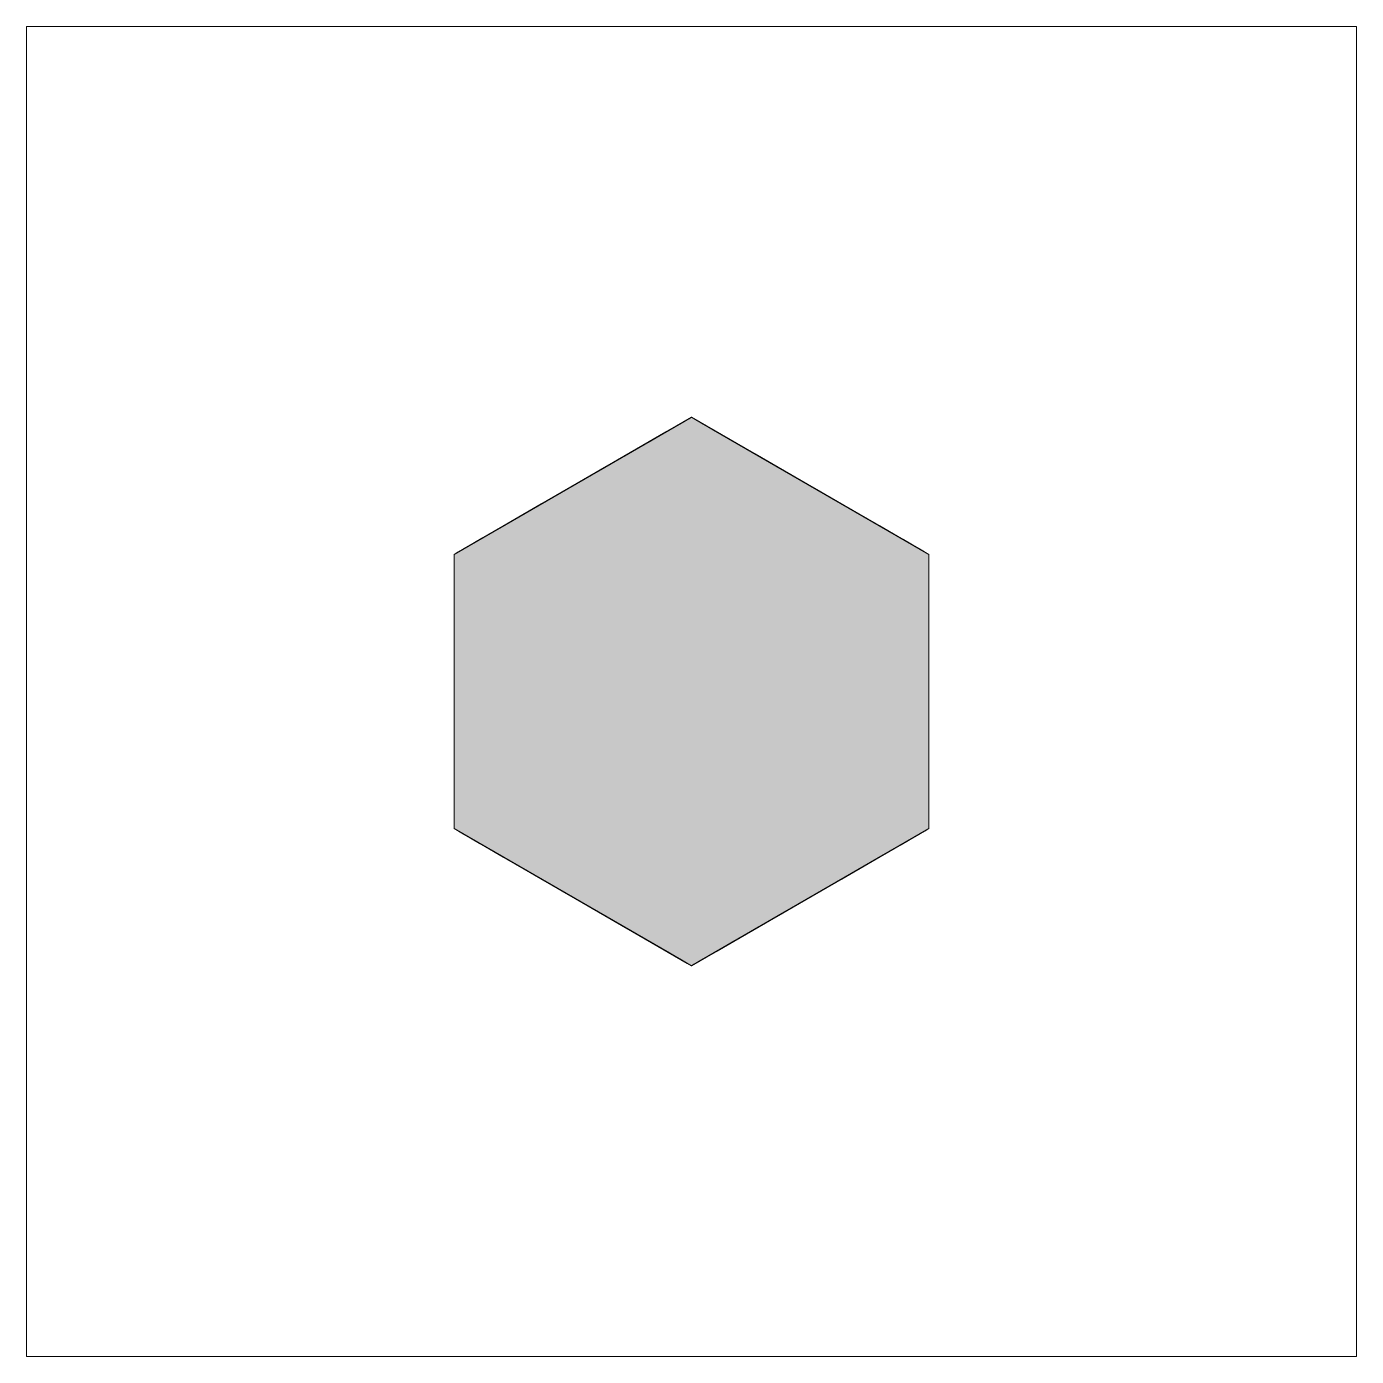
# Model space of a CAD drawing. Header units: inches. Extents: x 236 to 376, y 326 to 466.
import ezdxf

# ---------------------------------------------------------------- set-up
doc = ezdxf.new("R2010")
doc.units = ezdxf.units.IN
doc.header["$MEASUREMENT"] = 0
doc.layers.add('图层 1', color=7, linetype='Continuous')

# ---------------------------------------------------------------- blocks, each defined once
blk = doc.blocks.new('block 2')
at = {"layer": '图层 1'}
h = blk.add_hatch(color=7, dxfattribs=at)
h.dxf.hatch_style = 2
h.paths.add_polyline_path([(305.5, 425.37), (305.25, 425.22), (280.5, 410.93), (280.5, 382.07), (280.75, 381.92), (305.5, 367.63), (305.75, 367.78), (330.5, 382.07), (330.5, 410.93), (330.25, 411.08)])
at = {"layer": '图层 1', "lineweight": 0}
for points in [[(375.5, 466.5), (375.5, 326.5), (235.5, 326.5), (235.5, 466.5), (375.5, 466.5)], [(305.5, 425.37), (305.25, 425.22), (280.5, 410.93), (280.5, 382.07), (280.75, 381.92), (305.5, 367.63), (305.75, 367.78), (330.5, 382.07), (330.5, 410.93), (330.25, 411.08), (305.5, 425.37)]]:
    blk.add_lwpolyline(points, dxfattribs=at)
blk = doc.blocks.new('block 3')
at = {"layer": '图层 1'}
h = blk.add_hatch(color=7, dxfattribs=at)
h.dxf.hatch_style = 2
h.paths.add_polyline_path([(305.5, 425.37), (304.69, 424.9), (280.5, 410.93), (280.5, 382.07), (281.31, 381.6), (305.5, 367.63), (306.31, 368.1), (330.5, 382.07), (330.5, 410.93), (329.69, 411.4)])
at = {"layer": '图层 1', "lineweight": 0}
for points in [[(375.5, 466.5), (375.5, 326.5), (235.5, 326.5), (235.5, 466.5), (375.5, 466.5)], [(305.5, 425.37), (304.69, 424.9), (280.5, 410.93), (280.5, 382.07), (281.31, 381.6), (305.5, 367.63), (306.31, 368.1), (330.5, 382.07), (330.5, 410.93), (329.69, 411.4), (305.5, 425.37)]]:
    blk.add_lwpolyline(points, dxfattribs=at)
blk = doc.blocks.new('block 4')
at = {"layer": '图层 1'}
h = blk.add_hatch(color=7, dxfattribs=at)
h.dxf.hatch_style = 2
h.paths.add_polyline_path([(305.5, 425.37), (304.06, 424.54), (280.5, 410.93), (280.5, 382.07), (281.94, 381.24), (305.5, 367.63), (306.94, 368.46), (330.5, 382.07), (330.5, 410.93), (329.06, 411.76)])
at = {"layer": '图层 1', "lineweight": 0}
for points in [[(375.5, 466.5), (375.5, 326.5), (235.5, 326.5), (235.5, 466.5), (375.5, 466.5)], [(305.5, 425.37), (304.06, 424.54), (280.5, 410.93), (280.5, 382.07), (281.94, 381.24), (305.5, 367.63), (306.94, 368.46), (330.5, 382.07), (330.5, 410.93), (329.06, 411.76), (305.5, 425.37)]]:
    blk.add_lwpolyline(points, dxfattribs=at)
blk = doc.blocks.new('block 5')
at = {"layer": '图层 1'}
h = blk.add_hatch(color=7, dxfattribs=at)
h.dxf.hatch_style = 2
h.paths.add_polyline_path([(305.5, 425.37), (303.44, 424.18), (280.5, 410.93), (280.5, 382.07), (282.56, 380.88), (305.5, 367.63), (307.56, 368.82), (330.5, 382.07), (330.5, 410.93), (328.44, 412.12)])
at = {"layer": '图层 1', "lineweight": 0}
for points in [[(375.5, 466.5), (375.5, 326.5), (235.5, 326.5), (235.5, 466.5), (375.5, 466.5)], [(305.5, 425.37), (303.44, 424.18), (280.5, 410.93), (280.5, 382.07), (282.56, 380.88), (305.5, 367.63), (307.56, 368.82), (330.5, 382.07), (330.5, 410.93), (328.44, 412.12), (305.5, 425.37)]]:
    blk.add_lwpolyline(points, dxfattribs=at)
blk = doc.blocks.new('block 6')
at = {"layer": '图层 1'}
h = blk.add_hatch(color=7, dxfattribs=at)
h.dxf.hatch_style = 2
h.paths.add_polyline_path([(305.5, 425.37), (302.81, 423.82), (280.5, 410.93), (280.5, 382.07), (283.19, 380.51), (305.5, 367.63), (308.19, 369.18), (330.5, 382.07), (330.5, 410.93), (327.81, 412.49)])
at = {"layer": '图层 1', "lineweight": 0}
for points in [[(375.5, 466.5), (375.5, 326.5), (235.5, 326.5), (235.5, 466.5), (375.5, 466.5)], [(305.5, 425.37), (302.81, 423.82), (280.5, 410.93), (280.5, 382.07), (283.19, 380.51), (305.5, 367.63), (308.19, 369.18), (330.5, 382.07), (330.5, 410.93), (327.81, 412.49), (305.5, 425.37)]]:
    blk.add_lwpolyline(points, dxfattribs=at)
blk = doc.blocks.new('block 7')
at = {"layer": '图层 1'}
h = blk.add_hatch(color=7, dxfattribs=at)
h.dxf.hatch_style = 2
h.paths.add_polyline_path([(305.5, 425.37), (302.19, 423.46), (280.5, 410.93), (280.5, 382.07), (283.81, 380.15), (305.5, 367.63), (308.81, 369.54), (330.5, 382.07), (330.5, 410.93), (327.19, 412.85)])
at = {"layer": '图层 1', "lineweight": 0}
for points in [[(375.5, 466.5), (375.5, 326.5), (235.5, 326.5), (235.5, 466.5), (375.5, 466.5)], [(305.5, 425.37), (302.19, 423.46), (280.5, 410.93), (280.5, 382.07), (283.81, 380.15), (305.5, 367.63), (308.81, 369.54), (330.5, 382.07), (330.5, 410.93), (327.19, 412.85), (305.5, 425.37)]]:
    blk.add_lwpolyline(points, dxfattribs=at)
blk = doc.blocks.new('block 8')
at = {"layer": '图层 1'}
h = blk.add_hatch(color=7, dxfattribs=at)
h.dxf.hatch_style = 2
h.paths.add_polyline_path([(305.5, 425.37), (301.56, 423.09), (280.5, 410.93), (280.5, 382.07), (284.44, 379.79), (305.5, 367.63), (309.44, 369.91), (330.5, 382.07), (330.5, 410.93), (326.56, 413.21)])
at = {"layer": '图层 1', "lineweight": 0}
for points in [[(375.5, 466.5), (375.5, 326.5), (235.5, 326.5), (235.5, 466.5), (375.5, 466.5)], [(305.5, 425.37), (301.56, 423.09), (280.5, 410.93), (280.5, 382.07), (284.44, 379.79), (305.5, 367.63), (309.44, 369.91), (330.5, 382.07), (330.5, 410.93), (326.56, 413.21), (305.5, 425.37)]]:
    blk.add_lwpolyline(points, dxfattribs=at)
blk = doc.blocks.new('block 9')
at = {"layer": '图层 1'}
h = blk.add_hatch(color=7, dxfattribs=at)
h.dxf.hatch_style = 2
h.paths.add_polyline_path([(305.5, 425.37), (300.94, 422.73), (280.5, 410.93), (280.5, 382.07), (285.06, 379.43), (305.5, 367.63), (310.06, 370.27), (330.5, 382.07), (330.5, 410.93), (325.94, 413.57)])
at = {"layer": '图层 1', "lineweight": 0}
for points in [[(375.5, 466.5), (375.5, 326.5), (235.5, 326.5), (235.5, 466.5), (375.5, 466.5)], [(305.5, 425.37), (300.94, 422.73), (280.5, 410.93), (280.5, 382.07), (285.06, 379.43), (305.5, 367.63), (310.06, 370.27), (330.5, 382.07), (330.5, 410.93), (325.94, 413.57), (305.5, 425.37)]]:
    blk.add_lwpolyline(points, dxfattribs=at)
blk = doc.blocks.new('block 10')
at = {"layer": '图层 1'}
h = blk.add_hatch(color=7, dxfattribs=at)
h.dxf.hatch_style = 2
h.paths.add_polyline_path([(305.5, 425.37), (300.31, 422.37), (280.5, 410.93), (280.5, 382.07), (285.69, 379.07), (305.5, 367.63), (310.69, 370.63), (330.5, 382.07), (330.5, 410.93), (325.31, 413.93)])
at = {"layer": '图层 1', "lineweight": 0}
for points in [[(375.5, 466.5), (375.5, 326.5), (235.5, 326.5), (235.5, 466.5), (375.5, 466.5)], [(305.5, 425.37), (300.31, 422.37), (280.5, 410.93), (280.5, 382.07), (285.69, 379.07), (305.5, 367.63), (310.69, 370.63), (330.5, 382.07), (330.5, 410.93), (325.31, 413.93), (305.5, 425.37)]]:
    blk.add_lwpolyline(points, dxfattribs=at)
blk = doc.blocks.new('block 11')
at = {"layer": '图层 1'}
h = blk.add_hatch(color=7, dxfattribs=at)
h.dxf.hatch_style = 2
h.paths.add_polyline_path([(305.5, 425.37), (299.69, 422.01), (280.5, 410.93), (280.5, 382.07), (286.31, 378.71), (305.5, 367.63), (311.31, 370.99), (330.5, 382.07), (330.5, 410.93), (324.69, 414.29)])
at = {"layer": '图层 1', "lineweight": 0}
for points in [[(375.5, 466.5), (375.5, 326.5), (235.5, 326.5), (235.5, 466.5), (375.5, 466.5)], [(305.5, 425.37), (299.69, 422.01), (280.5, 410.93), (280.5, 382.07), (286.31, 378.71), (305.5, 367.63), (311.31, 370.99), (330.5, 382.07), (330.5, 410.93), (324.69, 414.29), (305.5, 425.37)]]:
    blk.add_lwpolyline(points, dxfattribs=at)
blk = doc.blocks.new('block 12')
at = {"layer": '图层 1'}
h = blk.add_hatch(color=7, dxfattribs=at)
h.dxf.hatch_style = 2
h.paths.add_polyline_path([(305.5, 425.37), (299.06, 421.65), (280.5, 410.93), (280.5, 382.07), (286.94, 378.35), (305.5, 367.63), (311.94, 371.35), (330.5, 382.07), (330.5, 410.93), (324.06, 414.65)])
at = {"layer": '图层 1', "lineweight": 0}
for points in [[(375.5, 466.5), (375.5, 326.5), (235.5, 326.5), (235.5, 466.5), (375.5, 466.5)], [(305.5, 425.37), (299.06, 421.65), (280.5, 410.93), (280.5, 382.07), (286.94, 378.35), (305.5, 367.63), (311.94, 371.35), (330.5, 382.07), (330.5, 410.93), (324.06, 414.65), (305.5, 425.37)]]:
    blk.add_lwpolyline(points, dxfattribs=at)
blk = doc.blocks.new('block 13')
at = {"layer": '图层 1'}
h = blk.add_hatch(color=7, dxfattribs=at)
h.dxf.hatch_style = 2
h.paths.add_polyline_path([(305.5, 425.37), (298.44, 421.29), (280.5, 410.93), (280.5, 382.07), (287.56, 377.99), (305.5, 367.63), (312.56, 371.71), (330.5, 382.07), (330.5, 410.93), (323.44, 415.01)])
at = {"layer": '图层 1', "lineweight": 0}
for points in [[(375.5, 466.5), (375.5, 326.5), (235.5, 326.5), (235.5, 466.5), (375.5, 466.5)], [(305.5, 425.37), (298.44, 421.29), (280.5, 410.93), (280.5, 382.07), (287.56, 377.99), (305.5, 367.63), (312.56, 371.71), (330.5, 382.07), (330.5, 410.93), (323.44, 415.01), (305.5, 425.37)]]:
    blk.add_lwpolyline(points, dxfattribs=at)
blk = doc.blocks.new('block 14')
at = {"layer": '图层 1'}
h = blk.add_hatch(color=7, dxfattribs=at)
h.dxf.hatch_style = 2
h.paths.add_polyline_path([(305.5, 425.37), (297.81, 420.93), (280.5, 410.93), (280.5, 382.07), (288.19, 377.63), (305.5, 367.63), (313.19, 372.07), (330.5, 382.07), (330.5, 410.93), (322.81, 415.37)])
at = {"layer": '图层 1', "lineweight": 0}
for points in [[(375.5, 466.5), (375.5, 326.5), (235.5, 326.5), (235.5, 466.5), (375.5, 466.5)], [(305.5, 425.37), (297.81, 420.93), (280.5, 410.93), (280.5, 382.07), (288.19, 377.63), (305.5, 367.63), (313.19, 372.07), (330.5, 382.07), (330.5, 410.93), (322.81, 415.37), (305.5, 425.37)]]:
    blk.add_lwpolyline(points, dxfattribs=at)
blk = doc.blocks.new('block 15')
at = {"layer": '图层 1'}
h = blk.add_hatch(color=7, dxfattribs=at)
h.dxf.hatch_style = 2
h.paths.add_polyline_path([(305.5, 425.37), (297.19, 420.57), (280.5, 410.93), (280.5, 382.07), (288.81, 377.27), (305.5, 367.63), (313.81, 372.43), (330.5, 382.07), (330.5, 410.93), (322.19, 415.73)])
at = {"layer": '图层 1', "lineweight": 0}
for points in [[(375.5, 466.5), (375.5, 326.5), (235.5, 326.5), (235.5, 466.5), (375.5, 466.5)], [(305.5, 425.37), (297.19, 420.57), (280.5, 410.93), (280.5, 382.07), (288.81, 377.27), (305.5, 367.63), (313.81, 372.43), (330.5, 382.07), (330.5, 410.93), (322.19, 415.73), (305.5, 425.37)]]:
    blk.add_lwpolyline(points, dxfattribs=at)
blk = doc.blocks.new('block 16')
at = {"layer": '图层 1'}
h = blk.add_hatch(color=7, dxfattribs=at)
h.dxf.hatch_style = 2
h.paths.add_polyline_path([(305.5, 425.37), (296.56, 420.21), (280.5, 410.93), (280.5, 382.07), (289.44, 376.91), (305.5, 367.63), (314.44, 372.79), (330.5, 382.07), (330.5, 410.93), (321.56, 416.09)])
at = {"layer": '图层 1', "lineweight": 0}
for points in [[(375.5, 466.5), (375.5, 326.5), (235.5, 326.5), (235.5, 466.5), (375.5, 466.5)], [(305.5, 425.37), (296.56, 420.21), (280.5, 410.93), (280.5, 382.07), (289.44, 376.91), (305.5, 367.63), (314.44, 372.79), (330.5, 382.07), (330.5, 410.93), (321.56, 416.09), (305.5, 425.37)]]:
    blk.add_lwpolyline(points, dxfattribs=at)
blk = doc.blocks.new('block 17')
at = {"layer": '图层 1'}
h = blk.add_hatch(color=7, dxfattribs=at)
h.dxf.hatch_style = 2
h.paths.add_polyline_path([(305.5, 425.37), (295.94, 419.85), (280.5, 410.93), (280.5, 382.07), (290.06, 376.54), (305.5, 367.63), (315.06, 373.15), (330.5, 382.07), (330.5, 410.93), (320.94, 416.45)])
at = {"layer": '图层 1', "lineweight": 0}
for points in [[(375.5, 466.5), (375.5, 326.5), (235.5, 326.5), (235.5, 466.5), (375.5, 466.5)], [(305.5, 425.37), (295.94, 419.85), (280.5, 410.93), (280.5, 382.07), (290.06, 376.54), (305.5, 367.63), (315.06, 373.15), (330.5, 382.07), (330.5, 410.93), (320.94, 416.45), (305.5, 425.37)]]:
    blk.add_lwpolyline(points, dxfattribs=at)
blk = doc.blocks.new('block 18')
at = {"layer": '图层 1'}
h = blk.add_hatch(color=7, dxfattribs=at)
h.dxf.hatch_style = 2
h.paths.add_polyline_path([(305.5, 425.37), (295.31, 419.49), (280.5, 410.93), (280.5, 382.07), (290.69, 376.18), (305.5, 367.63), (315.69, 373.51), (330.5, 382.07), (330.5, 410.93), (320.31, 416.82)])
at = {"layer": '图层 1', "lineweight": 0}
for points in [[(375.5, 466.5), (375.5, 326.5), (235.5, 326.5), (235.5, 466.5), (375.5, 466.5)], [(305.5, 425.37), (295.31, 419.49), (280.5, 410.93), (280.5, 382.07), (290.69, 376.18), (305.5, 367.63), (315.69, 373.51), (330.5, 382.07), (330.5, 410.93), (320.31, 416.82), (305.5, 425.37)]]:
    blk.add_lwpolyline(points, dxfattribs=at)
blk = doc.blocks.new('block 19')
at = {"layer": '图层 1'}
h = blk.add_hatch(color=7, dxfattribs=at)
h.dxf.hatch_style = 2
h.paths.add_polyline_path([(305.5, 425.37), (294.69, 419.12), (280.5, 410.93), (280.5, 382.07), (291.31, 375.82), (305.5, 367.63), (316.31, 373.88), (330.5, 382.07), (330.5, 410.93), (319.69, 417.18)])
at = {"layer": '图层 1', "lineweight": 0}
for points in [[(375.5, 466.5), (375.5, 326.5), (235.5, 326.5), (235.5, 466.5), (375.5, 466.5)], [(305.5, 425.37), (294.69, 419.12), (280.5, 410.93), (280.5, 382.07), (291.31, 375.82), (305.5, 367.63), (316.31, 373.88), (330.5, 382.07), (330.5, 410.93), (319.69, 417.18), (305.5, 425.37)]]:
    blk.add_lwpolyline(points, dxfattribs=at)
blk = doc.blocks.new('block 20')
at = {"layer": '图层 1'}
h = blk.add_hatch(color=7, dxfattribs=at)
h.dxf.hatch_style = 2
h.paths.add_polyline_path([(305.5, 425.37), (294.06, 418.76), (280.5, 410.93), (280.5, 382.07), (291.94, 375.46), (305.5, 367.63), (316.94, 374.24), (330.5, 382.07), (330.5, 410.93), (319.06, 417.54)])
at = {"layer": '图层 1', "lineweight": 0}
for points in [[(375.5, 466.5), (375.5, 326.5), (235.5, 326.5), (235.5, 466.5), (375.5, 466.5)], [(305.5, 425.37), (294.06, 418.76), (280.5, 410.93), (280.5, 382.07), (291.94, 375.46), (305.5, 367.63), (316.94, 374.24), (330.5, 382.07), (330.5, 410.93), (319.06, 417.54), (305.5, 425.37)]]:
    blk.add_lwpolyline(points, dxfattribs=at)
blk = doc.blocks.new('block 21')
at = {"layer": '图层 1'}
h = blk.add_hatch(color=7, dxfattribs=at)
h.dxf.hatch_style = 2
h.paths.add_polyline_path([(305.5, 425.37), (293.44, 418.4), (280.5, 410.93), (280.5, 382.07), (292.56, 375.1), (305.5, 367.63), (317.56, 374.6), (330.5, 382.07), (330.5, 410.93), (318.44, 417.9)])
at = {"layer": '图层 1', "lineweight": 0}
for points in [[(375.5, 466.5), (375.5, 326.5), (235.5, 326.5), (235.5, 466.5), (375.5, 466.5)], [(305.5, 425.37), (293.44, 418.4), (280.5, 410.93), (280.5, 382.07), (292.56, 375.1), (305.5, 367.63), (317.56, 374.6), (330.5, 382.07), (330.5, 410.93), (318.44, 417.9), (305.5, 425.37)]]:
    blk.add_lwpolyline(points, dxfattribs=at)
blk = doc.blocks.new('block 22')
at = {"layer": '图层 1'}
h = blk.add_hatch(color=7, dxfattribs=at)
h.dxf.hatch_style = 2
h.paths.add_polyline_path([(305.5, 425.37), (292.81, 418.04), (280.5, 410.93), (280.5, 382.07), (293.19, 374.74), (305.5, 367.63), (318.19, 374.96), (330.5, 382.07), (330.5, 410.93), (317.81, 418.26)])
at = {"layer": '图层 1', "lineweight": 0}
for points in [[(375.5, 466.5), (375.5, 326.5), (235.5, 326.5), (235.5, 466.5), (375.5, 466.5)], [(305.5, 425.37), (292.81, 418.04), (280.5, 410.93), (280.5, 382.07), (293.19, 374.74), (305.5, 367.63), (318.19, 374.96), (330.5, 382.07), (330.5, 410.93), (317.81, 418.26), (305.5, 425.37)]]:
    blk.add_lwpolyline(points, dxfattribs=at)
blk = doc.blocks.new('block 23')
at = {"layer": '图层 1'}
h = blk.add_hatch(color=7, dxfattribs=at)
h.dxf.hatch_style = 2
h.paths.add_polyline_path([(305.5, 425.37), (292.19, 417.68), (280.5, 410.93), (280.5, 382.07), (293.81, 374.38), (305.5, 367.63), (318.81, 375.32), (330.5, 382.07), (330.5, 410.93), (317.19, 418.62)])
at = {"layer": '图层 1', "lineweight": 0}
for points in [[(375.5, 466.5), (375.5, 326.5), (235.5, 326.5), (235.5, 466.5), (375.5, 466.5)], [(305.5, 425.37), (292.19, 417.68), (280.5, 410.93), (280.5, 382.07), (293.81, 374.38), (305.5, 367.63), (318.81, 375.32), (330.5, 382.07), (330.5, 410.93), (317.19, 418.62), (305.5, 425.37)]]:
    blk.add_lwpolyline(points, dxfattribs=at)
blk = doc.blocks.new('block 24')
at = {"layer": '图层 1'}
h = blk.add_hatch(color=7, dxfattribs=at)
h.dxf.hatch_style = 2
h.paths.add_polyline_path([(305.5, 425.37), (291.56, 417.32), (280.5, 410.93), (280.5, 382.07), (294.44, 374.02), (305.5, 367.63), (319.44, 375.68), (330.5, 382.07), (330.5, 410.93), (316.56, 418.98)])
at = {"layer": '图层 1', "lineweight": 0}
for points in [[(375.5, 466.5), (375.5, 326.5), (235.5, 326.5), (235.5, 466.5), (375.5, 466.5)], [(305.5, 425.37), (291.56, 417.32), (280.5, 410.93), (280.5, 382.07), (294.44, 374.02), (305.5, 367.63), (319.44, 375.68), (330.5, 382.07), (330.5, 410.93), (316.56, 418.98), (305.5, 425.37)]]:
    blk.add_lwpolyline(points, dxfattribs=at)
blk = doc.blocks.new('block 25')
at = {"layer": '图层 1'}
h = blk.add_hatch(color=7, dxfattribs=at)
h.dxf.hatch_style = 2
h.paths.add_polyline_path([(305.5, 425.37), (290.94, 416.96), (280.5, 410.93), (280.5, 382.07), (295.06, 373.66), (305.5, 367.63), (320.06, 376.04), (330.5, 382.07), (330.5, 410.93), (315.94, 419.34)])
at = {"layer": '图层 1', "lineweight": 0}
for points in [[(375.5, 466.5), (375.5, 326.5), (235.5, 326.5), (235.5, 466.5), (375.5, 466.5)], [(305.5, 425.37), (290.94, 416.96), (280.5, 410.93), (280.5, 382.07), (295.06, 373.66), (305.5, 367.63), (320.06, 376.04), (330.5, 382.07), (330.5, 410.93), (315.94, 419.34), (305.5, 425.37)]]:
    blk.add_lwpolyline(points, dxfattribs=at)
blk = doc.blocks.new('block 26')
at = {"layer": '图层 1'}
h = blk.add_hatch(color=7, dxfattribs=at)
h.dxf.hatch_style = 2
h.paths.add_polyline_path([(305.5, 425.37), (290.31, 416.6), (280.5, 410.93), (280.5, 382.07), (295.69, 373.3), (305.5, 367.63), (320.69, 376.4), (330.5, 382.07), (330.5, 410.93), (315.31, 419.7)])
at = {"layer": '图层 1', "lineweight": 0}
for points in [[(375.5, 466.5), (375.5, 326.5), (235.5, 326.5), (235.5, 466.5), (375.5, 466.5)], [(305.5, 425.37), (290.31, 416.6), (280.5, 410.93), (280.5, 382.07), (295.69, 373.3), (305.5, 367.63), (320.69, 376.4), (330.5, 382.07), (330.5, 410.93), (315.31, 419.7), (305.5, 425.37)]]:
    blk.add_lwpolyline(points, dxfattribs=at)
blk = doc.blocks.new('block 27')
at = {"layer": '图层 1'}
h = blk.add_hatch(color=7, dxfattribs=at)
h.dxf.hatch_style = 2
h.paths.add_polyline_path([(305.5, 425.37), (289.69, 416.24), (280.5, 410.93), (280.5, 382.07), (296.31, 372.94), (305.5, 367.63), (321.31, 376.76), (330.5, 382.07), (330.5, 410.93), (314.69, 420.06)])
at = {"layer": '图层 1', "lineweight": 0}
for points in [[(375.5, 466.5), (375.5, 326.5), (235.5, 326.5), (235.5, 466.5), (375.5, 466.5)], [(305.5, 425.37), (289.69, 416.24), (280.5, 410.93), (280.5, 382.07), (296.31, 372.94), (305.5, 367.63), (321.31, 376.76), (330.5, 382.07), (330.5, 410.93), (314.69, 420.06), (305.5, 425.37)]]:
    blk.add_lwpolyline(points, dxfattribs=at)
blk = doc.blocks.new('block 28')
at = {"layer": '图层 1'}
h = blk.add_hatch(color=7, dxfattribs=at)
h.dxf.hatch_style = 2
h.paths.add_polyline_path([(305.5, 425.37), (289.06, 415.88), (280.5, 410.93), (280.5, 382.07), (296.94, 372.58), (305.5, 367.63), (321.94, 377.12), (330.5, 382.07), (330.5, 410.93), (314.06, 420.42)])
at = {"layer": '图层 1', "lineweight": 0}
for points in [[(375.5, 466.5), (375.5, 326.5), (235.5, 326.5), (235.5, 466.5), (375.5, 466.5)], [(305.5, 425.37), (289.06, 415.88), (280.5, 410.93), (280.5, 382.07), (296.94, 372.58), (305.5, 367.63), (321.94, 377.12), (330.5, 382.07), (330.5, 410.93), (314.06, 420.42), (305.5, 425.37)]]:
    blk.add_lwpolyline(points, dxfattribs=at)
blk = doc.blocks.new('block 29')
at = {"layer": '图层 1'}
h = blk.add_hatch(color=7, dxfattribs=at)
h.dxf.hatch_style = 2
h.paths.add_polyline_path([(305.5, 425.37), (288.44, 415.52), (280.5, 410.93), (280.5, 382.07), (297.56, 372.21), (305.5, 367.63), (322.56, 377.48), (330.5, 382.07), (330.5, 410.93), (313.44, 420.78)])
at = {"layer": '图层 1', "lineweight": 0}
for points in [[(375.5, 466.5), (375.5, 326.5), (235.5, 326.5), (235.5, 466.5), (375.5, 466.5)], [(305.5, 425.37), (288.44, 415.52), (280.5, 410.93), (280.5, 382.07), (297.56, 372.21), (305.5, 367.63), (322.56, 377.48), (330.5, 382.07), (330.5, 410.93), (313.44, 420.78), (305.5, 425.37)]]:
    blk.add_lwpolyline(points, dxfattribs=at)
blk = doc.blocks.new('block 30')
at = {"layer": '图层 1'}
h = blk.add_hatch(color=7, dxfattribs=at)
h.dxf.hatch_style = 2
h.paths.add_polyline_path([(305.5, 425.37), (287.81, 415.16), (280.5, 410.93), (280.5, 382.07), (298.19, 371.85), (305.5, 367.63), (323.19, 377.84), (330.5, 382.07), (330.5, 410.93), (312.81, 421.15)])
at = {"layer": '图层 1', "lineweight": 0}
for points in [[(375.5, 466.5), (375.5, 326.5), (235.5, 326.5), (235.5, 466.5), (375.5, 466.5)], [(305.5, 425.37), (287.81, 415.16), (280.5, 410.93), (280.5, 382.07), (298.19, 371.85), (305.5, 367.63), (323.19, 377.84), (330.5, 382.07), (330.5, 410.93), (312.81, 421.15), (305.5, 425.37)]]:
    blk.add_lwpolyline(points, dxfattribs=at)
blk = doc.blocks.new('block 31')
at = {"layer": '图层 1'}
h = blk.add_hatch(color=7, dxfattribs=at)
h.dxf.hatch_style = 2
h.paths.add_polyline_path([(305.5, 425.37), (287.19, 414.79), (280.5, 410.93), (280.5, 382.07), (298.81, 371.49), (305.5, 367.63), (323.81, 378.21), (330.5, 382.07), (330.5, 410.93), (312.19, 421.51)])
at = {"layer": '图层 1', "lineweight": 0}
for points in [[(375.5, 466.5), (375.5, 326.5), (235.5, 326.5), (235.5, 466.5), (375.5, 466.5)], [(305.5, 425.37), (287.19, 414.79), (280.5, 410.93), (280.5, 382.07), (298.81, 371.49), (305.5, 367.63), (323.81, 378.21), (330.5, 382.07), (330.5, 410.93), (312.19, 421.51), (305.5, 425.37)]]:
    blk.add_lwpolyline(points, dxfattribs=at)
blk = doc.blocks.new('block 32')
at = {"layer": '图层 1'}
h = blk.add_hatch(color=7, dxfattribs=at)
h.dxf.hatch_style = 2
h.paths.add_polyline_path([(305.5, 425.37), (286.56, 414.43), (280.5, 410.93), (280.5, 382.07), (299.44, 371.13), (305.5, 367.63), (324.44, 378.57), (330.5, 382.07), (330.5, 410.93), (311.56, 421.87)])
at = {"layer": '图层 1', "lineweight": 0}
for points in [[(375.5, 466.5), (375.5, 326.5), (235.5, 326.5), (235.5, 466.5), (375.5, 466.5)], [(305.5, 425.37), (286.56, 414.43), (280.5, 410.93), (280.5, 382.07), (299.44, 371.13), (305.5, 367.63), (324.44, 378.57), (330.5, 382.07), (330.5, 410.93), (311.56, 421.87), (305.5, 425.37)]]:
    blk.add_lwpolyline(points, dxfattribs=at)
blk = doc.blocks.new('block 33')
at = {"layer": '图层 1'}
h = blk.add_hatch(color=7, dxfattribs=at)
h.dxf.hatch_style = 2
h.paths.add_polyline_path([(305.5, 425.37), (285.94, 414.07), (280.5, 410.93), (280.5, 382.07), (300.06, 370.77), (305.5, 367.63), (325.06, 378.93), (330.5, 382.07), (330.5, 410.93), (310.94, 422.23)])
at = {"layer": '图层 1', "lineweight": 0}
for points in [[(375.5, 466.5), (375.5, 326.5), (235.5, 326.5), (235.5, 466.5), (375.5, 466.5)], [(305.5, 425.37), (285.94, 414.07), (280.5, 410.93), (280.5, 382.07), (300.06, 370.77), (305.5, 367.63), (325.06, 378.93), (330.5, 382.07), (330.5, 410.93), (310.94, 422.23), (305.5, 425.37)]]:
    blk.add_lwpolyline(points, dxfattribs=at)
blk = doc.blocks.new('block 34')
at = {"layer": '图层 1'}
h = blk.add_hatch(color=7, dxfattribs=at)
h.dxf.hatch_style = 2
h.paths.add_polyline_path([(305.5, 425.37), (285.31, 413.71), (280.5, 410.93), (280.5, 382.07), (300.69, 370.41), (305.5, 367.63), (325.69, 379.29), (330.5, 382.07), (330.5, 410.93), (310.31, 422.59)])
at = {"layer": '图层 1', "lineweight": 0}
for points in [[(375.5, 466.5), (375.5, 326.5), (235.5, 326.5), (235.5, 466.5), (375.5, 466.5)], [(305.5, 425.37), (285.31, 413.71), (280.5, 410.93), (280.5, 382.07), (300.69, 370.41), (305.5, 367.63), (325.69, 379.29), (330.5, 382.07), (330.5, 410.93), (310.31, 422.59), (305.5, 425.37)]]:
    blk.add_lwpolyline(points, dxfattribs=at)
blk = doc.blocks.new('block 35')
at = {"layer": '图层 1'}
h = blk.add_hatch(color=7, dxfattribs=at)
h.dxf.hatch_style = 2
h.paths.add_polyline_path([(305.5, 425.37), (284.69, 413.35), (280.5, 410.93), (280.5, 382.07), (301.31, 370.05), (305.5, 367.63), (326.31, 379.65), (330.5, 382.07), (330.5, 410.93), (309.69, 422.95)])
at = {"layer": '图层 1', "lineweight": 0}
for points in [[(375.5, 466.5), (375.5, 326.5), (235.5, 326.5), (235.5, 466.5), (375.5, 466.5)], [(305.5, 425.37), (284.69, 413.35), (280.5, 410.93), (280.5, 382.07), (301.31, 370.05), (305.5, 367.63), (326.31, 379.65), (330.5, 382.07), (330.5, 410.93), (309.69, 422.95), (305.5, 425.37)]]:
    blk.add_lwpolyline(points, dxfattribs=at)
blk = doc.blocks.new('block 36')
at = {"layer": '图层 1'}
h = blk.add_hatch(color=7, dxfattribs=at)
h.dxf.hatch_style = 2
h.paths.add_polyline_path([(305.5, 425.37), (284.06, 412.99), (280.5, 410.93), (280.5, 382.07), (301.94, 369.69), (305.5, 367.63), (326.94, 380.01), (330.5, 382.07), (330.5, 410.93), (309.06, 423.31)])
at = {"layer": '图层 1', "lineweight": 0}
for points in [[(375.5, 466.5), (375.5, 326.5), (235.5, 326.5), (235.5, 466.5), (375.5, 466.5)], [(305.5, 425.37), (284.06, 412.99), (280.5, 410.93), (280.5, 382.07), (301.94, 369.69), (305.5, 367.63), (326.94, 380.01), (330.5, 382.07), (330.5, 410.93), (309.06, 423.31), (305.5, 425.37)]]:
    blk.add_lwpolyline(points, dxfattribs=at)
blk = doc.blocks.new('block 37')
at = {"layer": '图层 1'}
h = blk.add_hatch(color=7, dxfattribs=at)
h.dxf.hatch_style = 2
h.paths.add_polyline_path([(305.5, 425.37), (283.44, 412.63), (280.5, 410.93), (280.5, 382.07), (302.56, 369.33), (305.5, 367.63), (327.56, 380.37), (330.5, 382.07), (330.5, 410.93), (308.44, 423.67)])
at = {"layer": '图层 1', "lineweight": 0}
for points in [[(375.5, 466.5), (375.5, 326.5), (235.5, 326.5), (235.5, 466.5), (375.5, 466.5)], [(305.5, 425.37), (283.44, 412.63), (280.5, 410.93), (280.5, 382.07), (302.56, 369.33), (305.5, 367.63), (327.56, 380.37), (330.5, 382.07), (330.5, 410.93), (308.44, 423.67), (305.5, 425.37)]]:
    blk.add_lwpolyline(points, dxfattribs=at)
blk = doc.blocks.new('block 38')
at = {"layer": '图层 1'}
h = blk.add_hatch(color=7, dxfattribs=at)
h.dxf.hatch_style = 2
h.paths.add_polyline_path([(305.5, 425.37), (282.81, 412.27), (280.5, 410.93), (280.5, 382.07), (303.19, 368.97), (305.5, 367.63), (328.19, 380.73), (330.5, 382.07), (330.5, 410.93), (307.81, 424.03)])
at = {"layer": '图层 1', "lineweight": 0}
for points in [[(375.5, 466.5), (375.5, 326.5), (235.5, 326.5), (235.5, 466.5), (375.5, 466.5)], [(305.5, 425.37), (282.81, 412.27), (280.5, 410.93), (280.5, 382.07), (303.19, 368.97), (305.5, 367.63), (328.19, 380.73), (330.5, 382.07), (330.5, 410.93), (307.81, 424.03), (305.5, 425.37)]]:
    blk.add_lwpolyline(points, dxfattribs=at)
blk = doc.blocks.new('block 39')
at = {"layer": '图层 1'}
h = blk.add_hatch(color=7, dxfattribs=at)
h.dxf.hatch_style = 2
h.paths.add_polyline_path([(305.5, 425.37), (282.19, 411.91), (280.5, 410.93), (280.5, 382.07), (303.81, 368.61), (305.5, 367.63), (328.81, 381.09), (330.5, 382.07), (330.5, 410.93), (307.19, 424.39)])
at = {"layer": '图层 1', "lineweight": 0}
for points in [[(375.5, 466.5), (375.5, 326.5), (235.5, 326.5), (235.5, 466.5), (375.5, 466.5)], [(305.5, 425.37), (282.19, 411.91), (280.5, 410.93), (280.5, 382.07), (303.81, 368.61), (305.5, 367.63), (328.81, 381.09), (330.5, 382.07), (330.5, 410.93), (307.19, 424.39), (305.5, 425.37)]]:
    blk.add_lwpolyline(points, dxfattribs=at)
blk = doc.blocks.new('block 40')
at = {"layer": '图层 1'}
h = blk.add_hatch(color=7, dxfattribs=at)
h.dxf.hatch_style = 2
h.paths.add_polyline_path([(305.5, 425.37), (281.56, 411.55), (280.5, 410.93), (280.5, 382.07), (304.44, 368.25), (305.5, 367.63), (329.44, 381.45), (330.5, 382.07), (330.5, 410.93), (306.56, 424.75)])
at = {"layer": '图层 1', "lineweight": 0}
for points in [[(375.5, 466.5), (375.5, 326.5), (235.5, 326.5), (235.5, 466.5), (375.5, 466.5)], [(305.5, 425.37), (281.56, 411.55), (280.5, 410.93), (280.5, 382.07), (304.44, 368.25), (305.5, 367.63), (329.44, 381.45), (330.5, 382.07), (330.5, 410.93), (306.56, 424.75), (305.5, 425.37)]]:
    blk.add_lwpolyline(points, dxfattribs=at)
blk = doc.blocks.new('block 41')
at = {"layer": '图层 1'}
h = blk.add_hatch(color=7, dxfattribs=at)
h.dxf.hatch_style = 2
h.paths.add_polyline_path([(305.5, 425.37), (280.94, 411.19), (280.5, 410.93), (280.5, 382.07), (305.06, 367.88), (305.5, 367.63), (330.06, 381.81), (330.5, 382.07), (330.5, 410.93), (305.94, 425.11)])
at = {"layer": '图层 1', "lineweight": 0}
for points in [[(375.5, 466.5), (375.5, 326.5), (235.5, 326.5), (235.5, 466.5), (375.5, 466.5)], [(305.5, 425.37), (280.94, 411.19), (280.5, 410.93), (280.5, 382.07), (305.06, 367.88), (305.5, 367.63), (330.06, 381.81), (330.5, 382.07), (330.5, 410.93), (305.94, 425.11), (305.5, 425.37)]]:
    blk.add_lwpolyline(points, dxfattribs=at)

msp = doc.modelspace()

# ---------------------------------------------------------------- block references
at = {"layer": '图层 1'}
for name in ['block 2', 'block 3', 'block 4', 'block 5', 'block 6', 'block 7', 'block 8', 'block 9', 'block 10', 'block 11', 'block 12', 'block 13', 'block 14', 'block 15', 'block 16', 'block 17', 'block 18', 'block 19', 'block 20', 'block 21', 'block 22', 'block 23', 'block 24', 'block 25', 'block 26', 'block 27', 'block 28', 'block 29', 'block 30', 'block 31', 'block 32', 'block 33', 'block 34', 'block 35', 'block 36', 'block 37', 'block 38', 'block 39', 'block 40', 'block 41']:
    msp.add_blockref(name, (0, 0), dxfattribs=at)

doc.saveas('drawing.dxf')
